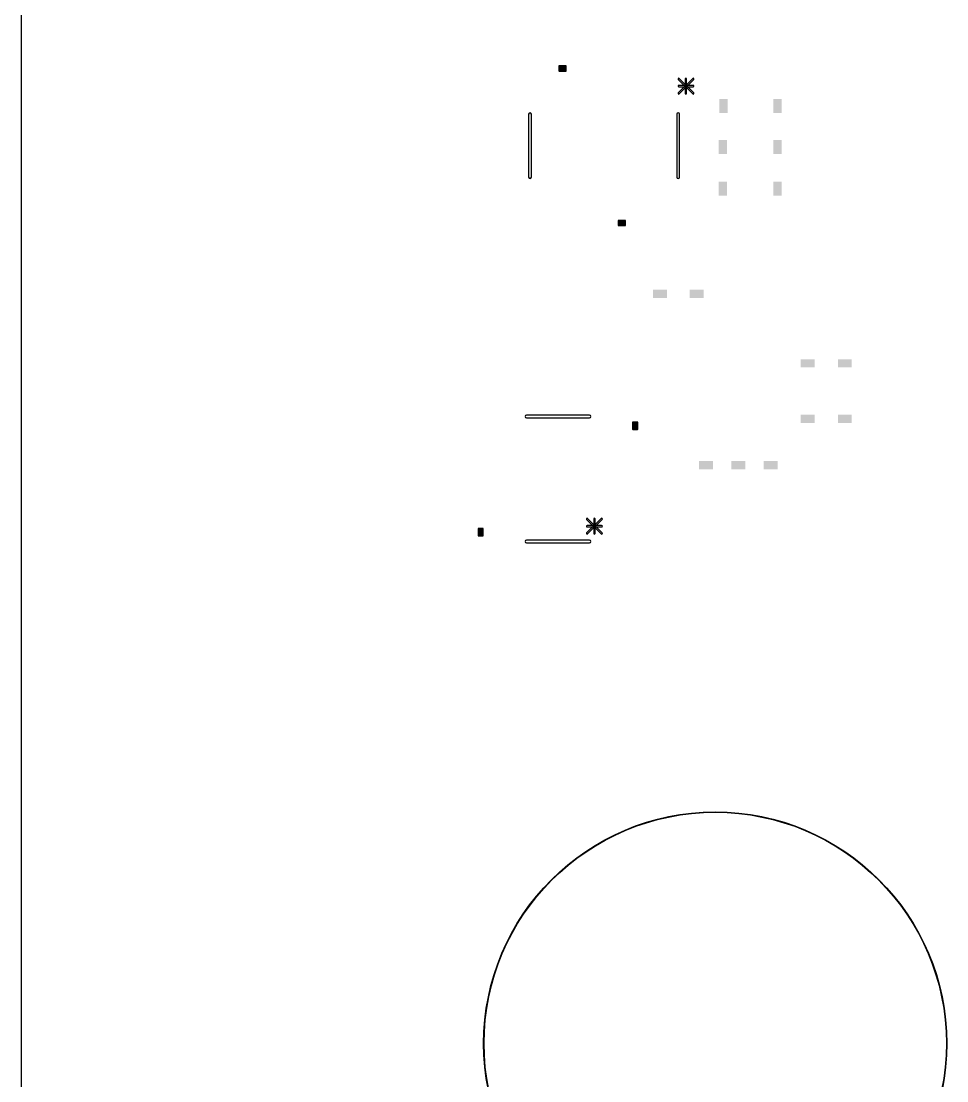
# Model space of a CAD drawing. Extents: x 0 to 11.2, y 0 to 11.2.
# Drawn here: x 0.38 to 2.38, y 6.629 to 8.92 of the extents above; entities that cross this region are included whole.
import ezdxf

# ---------------------------------------------------------------- set-up
doc = ezdxf.new("R2010")
doc.units = 0
doc.layers.add('20', color=53, linetype='CONTINUOUS')
doc.layers.add('21', color=253, linetype='CONTINUOUS')

# ---------------------------------------------------------------- blocks, each defined once
blk = doc.blocks.new('RECT')
blk.add_solid([(-0.5, -0.5), (0.5, -0.5), (-0.5, 0.5), (0.5, 0.5)])

msp = doc.modelspace()

# ---------------------------------------------------------------- linework, layer by layer
at = {"layer": '20'}
msp.add_line((0.38, 10.06), (0.38, 1.16), dxfattribs=at)
for radius in [0.500492, 0.499508]:
    msp.add_circle((1.88, 6.71), radius, dxfattribs=at)
at = {"layer": '21'}
for points in [[(1.557633, 8.8229), (1.542633, 8.8229, 1), (1.542633, 8.8219), (1.557633, 8.8219, 1)], [(1.542133, 8.8224), (1.542133, 8.8124, 1), (1.543133, 8.8124), (1.543133, 8.8224, 1)], [(1.542633, 8.8215), (1.557633, 8.8215, 1), (1.557633, 8.8225), (1.542633, 8.8225, 1)], [(1.542633, 8.8205), (1.557633, 8.8205, 1), (1.557633, 8.8215), (1.542633, 8.8215, 1)], [(1.542633, 8.8195), (1.557633, 8.8195, 1), (1.557633, 8.8205), (1.542633, 8.8205, 1)], [(1.542633, 8.8185), (1.557633, 8.8185, 1), (1.557633, 8.8195), (1.542633, 8.8195, 1)], [(1.542633, 8.8175), (1.557633, 8.8175, 1), (1.557633, 8.8185), (1.542633, 8.8185, 1)], [(1.558133, 8.8124), (1.558133, 8.8224, 1), (1.557133, 8.8224), (1.557133, 8.8124, 1)], [(1.542633, 8.8165), (1.557633, 8.8165, 1), (1.557633, 8.8175), (1.542633, 8.8175, 1)], [(1.542633, 8.8155), (1.557633, 8.8155, 1), (1.557633, 8.8165), (1.542633, 8.8165, 1)], [(1.542633, 8.8145), (1.557633, 8.8145, 1), (1.557633, 8.8155), (1.542633, 8.8155, 1)], [(1.542633, 8.8135), (1.557633, 8.8135, 1), (1.557633, 8.8145), (1.542633, 8.8145, 1)], [(1.542633, 8.8125), (1.557633, 8.8125, 1), (1.557633, 8.8135), (1.542633, 8.8135, 1)], [(1.542633, 8.8119), (1.557633, 8.8119, 1), (1.557633, 8.8129), (1.542633, 8.8129, 1)], [(1.831339, 8.795961), (1.799979, 8.764601, 1), (1.802101, 8.762479), (1.833461, 8.793839, 1)], [(1.799979, 8.793839), (1.831339, 8.762479, 1), (1.833461, 8.764601), (1.802101, 8.795961, 1)], [(1.81522, 8.7949), (1.81522, 8.76354, 1), (1.81822, 8.76354), (1.81822, 8.7949, 1)], [(1.80104, 8.77772), (1.8324, 8.77772, 1), (1.8324, 8.78072), (1.80104, 8.78072, 1)], [(1.4767, 8.7184), (1.4767, 8.5824, 1), (1.4827, 8.5824), (1.4827, 8.7184, 1)], [(1.8027, 8.5824), (1.8027, 8.7184, 1), (1.7967, 8.7184), (1.7967, 8.5824, 1)], [(1.671086, 8.4784), (1.671086, 8.4884, 1), (1.670086, 8.4884), (1.670086, 8.4784, 1)], [(1.670586, 8.4879), (1.685586, 8.4879, 1), (1.685586, 8.4889), (1.670586, 8.4889, 1)], [(1.670586, 8.4875), (1.685586, 8.4875, 1), (1.685586, 8.4885), (1.670586, 8.4885, 1)], [(1.670586, 8.4865), (1.685586, 8.4865, 1), (1.685586, 8.4875), (1.670586, 8.4875, 1)], [(1.670586, 8.4855), (1.685586, 8.4855, 1), (1.685586, 8.4865), (1.670586, 8.4865, 1)], [(1.670586, 8.4845), (1.685586, 8.4845, 1), (1.685586, 8.4855), (1.670586, 8.4855, 1)], [(1.670586, 8.4835), (1.685586, 8.4835, 1), (1.685586, 8.4845), (1.670586, 8.4845, 1)], [(1.670586, 8.4825), (1.685586, 8.4825, 1), (1.685586, 8.4835), (1.670586, 8.4835, 1)], [(1.670586, 8.4815), (1.685586, 8.4815, 1), (1.685586, 8.4825), (1.670586, 8.4825, 1)], [(1.670586, 8.4805), (1.685586, 8.4805, 1), (1.685586, 8.4815), (1.670586, 8.4815, 1)], [(1.670586, 8.4795), (1.685586, 8.4795, 1), (1.685586, 8.4805), (1.670586, 8.4805, 1)], [(1.670586, 8.4785), (1.685586, 8.4785, 1), (1.685586, 8.4795), (1.670586, 8.4795, 1)], [(1.685586, 8.4789), (1.670586, 8.4789, 1), (1.670586, 8.4779), (1.685586, 8.4779, 1)], [(1.685086, 8.4884), (1.685086, 8.4784, 1), (1.686086, 8.4784), (1.686086, 8.4884, 1)], [(1.608, 8.068), (1.472, 8.068, 1), (1.472, 8.062), (1.608, 8.062, 1)], [(1.712, 8.053157), (1.702, 8.053157, 1), (1.702, 8.052157), (1.712, 8.052157, 1)], [(1.7015, 8.052657), (1.7015, 8.037657, 1), (1.7025, 8.037657), (1.7025, 8.052657, 1)], [(1.702, 8.0515), (1.712, 8.0515, 1), (1.712, 8.0525), (1.702, 8.0525, 1)], [(1.702, 8.0505), (1.712, 8.0505, 1), (1.712, 8.0515), (1.702, 8.0515, 1)], [(1.702, 8.0495), (1.712, 8.0495, 1), (1.712, 8.0505), (1.702, 8.0505, 1)], [(1.702, 8.0485), (1.712, 8.0485, 1), (1.712, 8.0495), (1.702, 8.0495, 1)], [(1.702, 8.0475), (1.712, 8.0475, 1), (1.712, 8.0485), (1.702, 8.0485, 1)], [(1.702, 8.0465), (1.712, 8.0465, 1), (1.712, 8.0475), (1.702, 8.0475, 1)], [(1.702, 8.0455), (1.712, 8.0455, 1), (1.712, 8.0465), (1.702, 8.0465, 1)], [(1.702, 8.0445), (1.712, 8.0445, 1), (1.712, 8.0455), (1.702, 8.0455, 1)], [(1.702, 8.0435), (1.712, 8.0435, 1), (1.712, 8.0445), (1.702, 8.0445, 1)], [(1.702, 8.0425), (1.712, 8.0425, 1), (1.712, 8.0435), (1.702, 8.0435, 1)], [(1.702, 8.0415), (1.712, 8.0415, 1), (1.712, 8.0425), (1.702, 8.0425, 1)], [(1.702, 8.0405), (1.712, 8.0405, 1), (1.712, 8.0415), (1.702, 8.0415, 1)], [(1.702, 8.0395), (1.712, 8.0395, 1), (1.712, 8.0405), (1.702, 8.0405, 1)], [(1.702, 8.0385), (1.712, 8.0385, 1), (1.712, 8.0395), (1.702, 8.0395, 1)], [(1.7125, 8.037657), (1.7125, 8.052657, 1), (1.7115, 8.052657), (1.7115, 8.037657, 1)], [(1.702, 8.0375), (1.712, 8.0375, 1), (1.712, 8.0385), (1.702, 8.0385, 1)], [(1.702, 8.037157), (1.712, 8.037157, 1), (1.712, 8.038157), (1.702, 8.038157, 1)], [(1.635561, 7.813361), (1.604201, 7.844721, 1), (1.602079, 7.842599), (1.633439, 7.811239, 1)], [(1.633439, 7.844721), (1.602079, 7.813361, 1), (1.604201, 7.811239), (1.635561, 7.842599, 1)], [(1.61732, 7.84366), (1.61732, 7.8123, 1), (1.62032, 7.8123), (1.62032, 7.84366, 1)], [(1.3685, 7.807343), (1.3685, 7.822343, 1), (1.3675, 7.822343), (1.3675, 7.807343, 1)], [(1.368, 7.821843), (1.378, 7.821843, 1), (1.378, 7.822843), (1.368, 7.822843, 1)], [(1.368, 7.8215), (1.378, 7.8215, 1), (1.378, 7.8225), (1.368, 7.8225, 1)], [(1.368, 7.8205), (1.378, 7.8205, 1), (1.378, 7.8215), (1.368, 7.8215, 1)], [(1.368, 7.8195), (1.378, 7.8195, 1), (1.378, 7.8205), (1.368, 7.8205, 1)], [(1.368, 7.8185), (1.378, 7.8185, 1), (1.378, 7.8195), (1.368, 7.8195, 1)], [(1.368, 7.8175), (1.378, 7.8175, 1), (1.378, 7.8185), (1.368, 7.8185, 1)], [(1.368, 7.8165), (1.378, 7.8165, 1), (1.378, 7.8175), (1.368, 7.8175, 1)], [(1.368, 7.8155), (1.378, 7.8155, 1), (1.378, 7.8165), (1.368, 7.8165, 1)], [(1.368, 7.8145), (1.378, 7.8145, 1), (1.378, 7.8155), (1.368, 7.8155, 1)], [(1.368, 7.8135), (1.378, 7.8135, 1), (1.378, 7.8145), (1.368, 7.8145, 1)], [(1.368, 7.8125), (1.378, 7.8125, 1), (1.378, 7.8135), (1.368, 7.8135, 1)], [(1.368, 7.8115), (1.378, 7.8115, 1), (1.378, 7.8125), (1.368, 7.8125, 1)], [(1.368, 7.8105), (1.378, 7.8105, 1), (1.378, 7.8115), (1.368, 7.8115, 1)], [(1.368, 7.8095), (1.378, 7.8095, 1), (1.378, 7.8105), (1.368, 7.8105, 1)], [(1.3775, 7.822343), (1.3775, 7.807343, 1), (1.3785, 7.807343), (1.3785, 7.822343, 1)], [(1.6345, 7.82948), (1.60314, 7.82948, 1), (1.60314, 7.82648), (1.6345, 7.82648, 1)], [(1.368, 7.8085), (1.378, 7.8085, 1), (1.378, 7.8095), (1.368, 7.8095, 1)], [(1.368, 7.8075), (1.378, 7.8075, 1), (1.378, 7.8085), (1.368, 7.8085, 1)], [(1.378, 7.807843), (1.368, 7.807843, 1), (1.368, 7.806843), (1.378, 7.806843, 1)], [(1.472, 7.792), (1.608, 7.792, 1), (1.608, 7.798), (1.472, 7.798, 1)]]:
    msp.add_lwpolyline(points, format="xyb", close=True, dxfattribs=at)

# ---------------------------------------------------------------- block references
at = {"layer": '21', "xscale": 0.018, "yscale": 0.03}
for p, rotation in [((1.897692, 8.736384), 180), ((2.0147, 8.736384), 180), ((1.896708, 8.647408), 180), ((2.0147, 8.647408), 180), ((1.896708, 8.557408), 180), ((2.0147, 8.557408), 180), ((1.7604, 8.3303), 270), ((1.8397, 8.3304), 270), ((2.08, 8.18), 270), ((2.16, 8.18), 270), ((2.08, 8.06), 270), ((2.16, 8.06), 270), ((1.86, 7.96), 90), ((1.93, 7.96), 90), ((2, 7.96), 90)]:
    msp.add_blockref('RECT', p, dxfattribs=dict(at, rotation=rotation))

doc.saveas('drawing.dxf')
